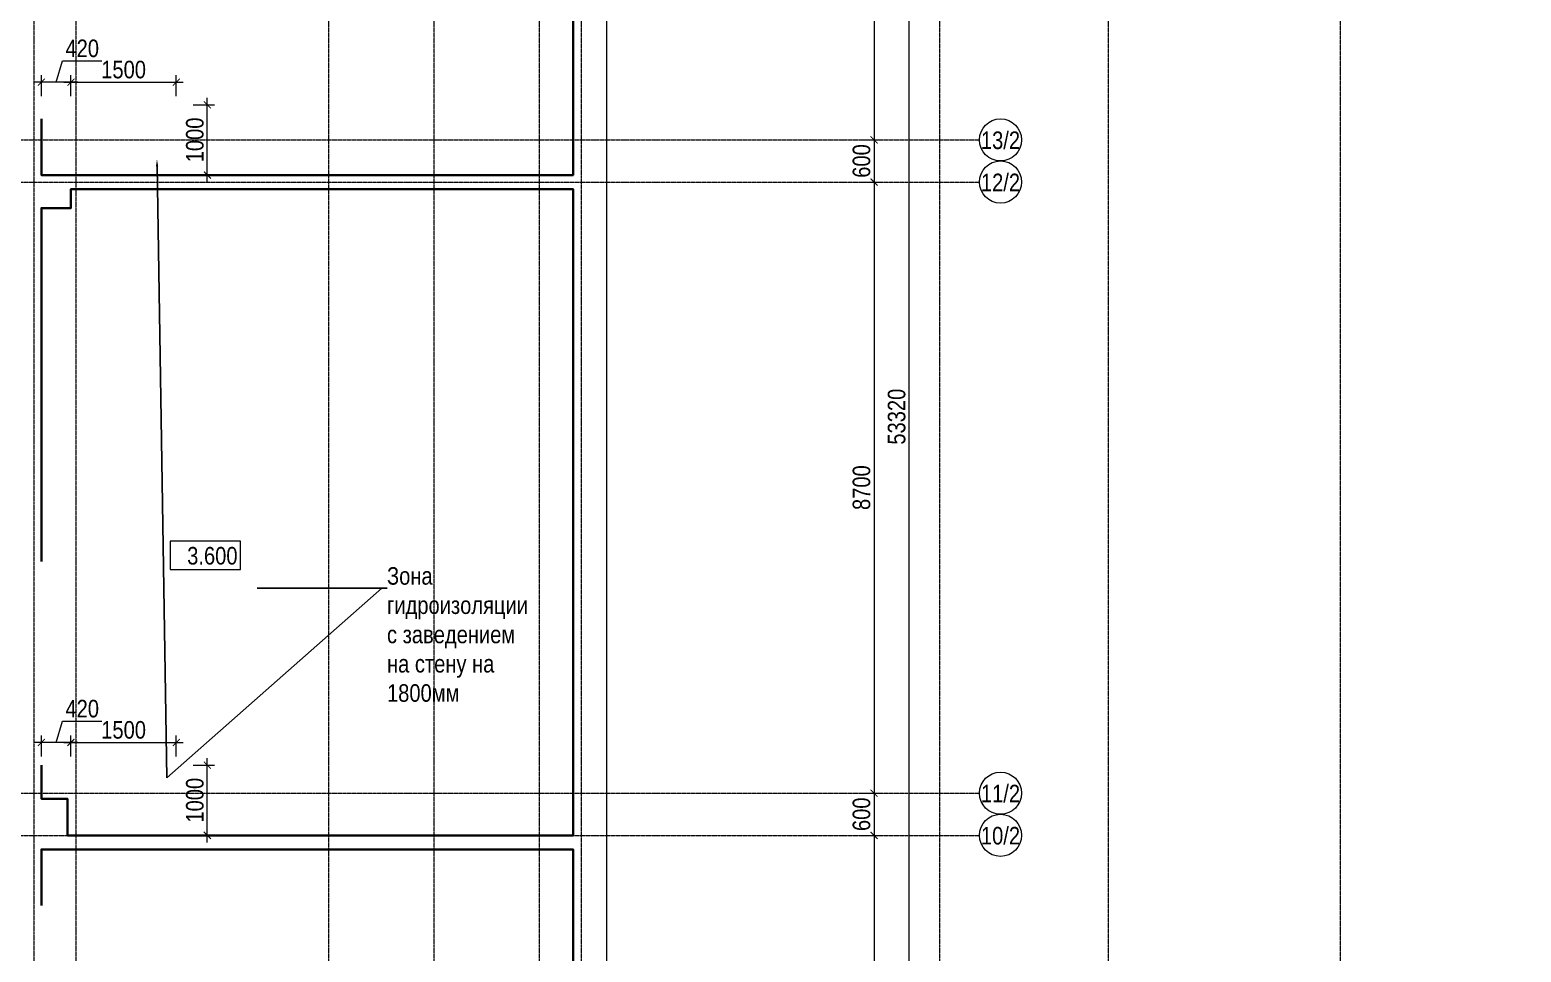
# Model space of a CAD drawing. Header units: millimetres. Extents: x -328335 to 1460319, y -208171 to 164069.
# Drawn here: x 57845 to 79077, y 34037 to 47167 of the extents above; entities that cross this region are included whole.
import ezdxf
from ezdxf import colors
from ezdxf.entities.mleader import LeaderData, LeaderLine
from ezdxf.enums import TextEntityAlignment as Align
from ezdxf.math import Vec2, Vec3

# ---------------------------------------------------------------- set-up
doc = ezdxf.new("R2010")
doc.units = ezdxf.units.MM
doc.header["$LTSCALE"] = 0.5
doc.linetypes.add('CENTER', pattern=[50.8, 31.75, -6.35, 6.35, -6.35])
doc.linetypes.add('DASHED', pattern=[19.05, 12.7, -6.35])
doc.layers.get('Defpoints').update_dxf_attribs({"color": 140})
for name, color, linetype, lineweight in [('АИ_Плинтус', 3, 'Continuous', 9), ('АИ_Полы', 1, 'Continuous', 9), ('АИ_Полы_размеры', 7, 'Continuous', 5), ('АР6_потолок_отм', 5, 'Continuous', 5), ('РД_Оси_размер', 8, 'Continuous', 0)]:
    doc.layers.add(name, color=color, linetype=linetype, lineweight=lineweight)
doc.layers.add('АР_Делит', color=120, linetype='Continuous', lineweight=0, plot=False)
doc.layers.add('РД_Оси_100', color=7, linetype='Continuous', lineweight=0, true_color=0x525252)
doc.styles.add('Arial_Narrow_08', font='ARIALN.TTF', dxfattribs={"width": 0.8})
doc.styles.add('style1', font='ARIALN.TTF')
doc.styles.add('ккк', font='isocpeur.ttf', dxfattribs={"width": 0.85, "oblique": 15})
doc.dimstyles.new('Dim100_ареал', dxfattribs={"dimscale": 100, "dimtxt": 2.5, "dimasz": 1, "dimexe": 1, "dimexo": 1, "dimgap": 0.5, "dimtad": 1, "dimzin": 12, "dimdsep": 46, "dimtxsty": 'style1', "dimblk": 'ARCHTICK', "dimcen": 1, "dimdle": 1, "dimaunit": 1, "dimadec": 0, "dimazin": 3, "dimtfac": 1, "dimtmove": 1, "dimatfit": 3, "dimldrblk": 'OPEN30', "dimfxl": 2, "dimfxlon": 1, "dimtolj": 1, "dimtzin": 0, "dimlwd": 5, "dimlwe": 5, "dimarcsym": 0})

# ---------------------------------------------------------------- blocks, each defined once
blk = doc.blocks.new('A-iden')
at = {"linetype": 'Continuous', "lineweight": 5}
blk.add_circle((0, -4), 3, dxfattribs=at)
at = {"color": 0, "linetype": 'Continuous', "lineweight": 20, "style": 'ккк', "width": 0.85}
blk.add_attdef('ID', text='', height=4, dxfattribs=at).set_placement((0.31, -3.85), align=Align.MIDDLE_CENTER)
blk = doc.blocks.new('_ArchTick')
at = {"color": 0, "linetype": 'ByBlock', "const_width": 0.15}
blk.add_lwpolyline([(-0.5, -0.5), (0.5, 0.5)], dxfattribs=at)
blk = doc.blocks.new('*D251')
at = {"layer": 'Defpoints', "color": 0, "transparency": 16777216}
for p in [(68364, 68320), (70364, 68320), (68364, 15000)]:
    blk.add_point(p, dxfattribs=at)
at = {"layer": 'РД_Оси_размер', "color": 0, "lineweight": 5, "transparency": 16777216}
for p, q in [((70364, 14900), (70364, 68420)), ((70164, 68320), (70464, 68320)), ((70164, 15000), (70464, 15000))]:
    blk.add_line(p, q, dxfattribs=at)
at = {"layer": 'РД_Оси_размер', "color": 0, "lineweight": 5, "transparency": 16777216, "xscale": 100, "yscale": 100, "zscale": 100}
for p, rotation in [((70364, 68320), 90), ((70364, 15000), 270)]:
    blk.add_blockref('_ArchTick', p, dxfattribs=dict(at, rotation=rotation))
at = {"layer": 'РД_Оси_размер', "color": 0, "transparency": 16777216, "insert": (70186, 41660), "char_height": 250, "attachment_point": 5, "rotation": 90, "style": 'style1'}
blk.add_mtext('\\A1;53320', dxfattribs=at)
blk = doc.blocks.new('_Open30')
at = {"color": 0, "linetype": 'ByBlock', "lineweight": -2}
for p, q in [((-1, 0.27), (0, 0)), ((0, 0), (-1, -0.27)), ((0, 0), (-1, 0))]:
    blk.add_line(p, q, dxfattribs=at)
blk = doc.blocks.new('*D30')
at = {"layer": 'Defpoints', "color": 0, "transparency": 16777216}
for p in [(68364, 54300), (68364, 45600), (69864, 45600)]:
    blk.add_point(p, dxfattribs=at)
at = {"layer": 'РД_Оси_размер', "color": 0, "lineweight": 5, "transparency": 16777216}
for p, q in [((69864, 54400), (69864, 45500)), ((69664, 54300), (69964, 54300)), ((69664, 45600), (69964, 45600))]:
    blk.add_line(p, q, dxfattribs=at)
at = {"layer": 'РД_Оси_размер', "color": 0, "lineweight": 5, "transparency": 16777216, "xscale": 100, "yscale": 100, "zscale": 100}
for p, rotation in [((69864, 54300), 90), ((69864, 45600), 270)]:
    blk.add_blockref('_ArchTick', p, dxfattribs=dict(at, rotation=rotation))
at = {"layer": 'РД_Оси_размер', "color": 0, "transparency": 16777216, "insert": (69686, 49950), "char_height": 250, "attachment_point": 5, "rotation": 90, "style": 'style1'}
blk.add_mtext('\\A1;8700', dxfattribs=at)
blk = doc.blocks.new('*D31')
at = {"layer": 'Defpoints', "color": 0, "transparency": 16777216}
for p in [(68364, 45600), (68364, 45000), (69864, 45000)]:
    blk.add_point(p, dxfattribs=at)
at = {"layer": 'РД_Оси_размер', "color": 0, "lineweight": 5, "transparency": 16777216}
for p, q in [((69864, 45700), (69864, 44900)), ((69664, 45600), (69964, 45600)), ((69664, 45000), (69964, 45000))]:
    blk.add_line(p, q, dxfattribs=at)
at = {"layer": 'РД_Оси_размер', "color": 0, "lineweight": 5, "transparency": 16777216, "xscale": 100, "yscale": 100, "zscale": 100}
for p, rotation in [((69864, 45600), 90), ((69864, 45000), 270)]:
    blk.add_blockref('_ArchTick', p, dxfattribs=dict(at, rotation=rotation))
at = {"layer": 'РД_Оси_размер', "color": 0, "transparency": 16777216, "insert": (69686, 45300), "char_height": 250, "attachment_point": 5, "rotation": 90, "style": 'style1'}
blk.add_mtext('\\A1;600', dxfattribs=at)
blk = doc.blocks.new('*D32')
at = {"layer": 'Defpoints', "color": 0, "transparency": 16777216}
for p in [(68364, 45000), (68364, 36300), (69864, 36300)]:
    blk.add_point(p, dxfattribs=at)
at = {"layer": 'РД_Оси_размер', "color": 0, "lineweight": 5, "transparency": 16777216}
for p, q in [((69864, 45100), (69864, 36200)), ((69664, 45000), (69964, 45000)), ((69664, 36300), (69964, 36300))]:
    blk.add_line(p, q, dxfattribs=at)
at = {"layer": 'РД_Оси_размер', "color": 0, "lineweight": 5, "transparency": 16777216, "xscale": 100, "yscale": 100, "zscale": 100}
for p, rotation in [((69864, 45000), 90), ((69864, 36300), 270)]:
    blk.add_blockref('_ArchTick', p, dxfattribs=dict(at, rotation=rotation))
at = {"layer": 'РД_Оси_размер', "color": 0, "transparency": 16777216, "insert": (69686, 40650), "char_height": 250, "attachment_point": 5, "rotation": 90, "style": 'style1'}
blk.add_mtext('\\A1;8700', dxfattribs=at)
blk = doc.blocks.new('*D33')
at = {"layer": 'Defpoints', "color": 0, "transparency": 16777216}
for p in [(68364, 36300), (68364, 35700), (69864, 35700)]:
    blk.add_point(p, dxfattribs=at)
at = {"layer": 'РД_Оси_размер', "color": 0, "lineweight": 5, "transparency": 16777216}
for p, q in [((69864, 36400), (69864, 35600)), ((69664, 36300), (69964, 36300)), ((69664, 35700), (69964, 35700))]:
    blk.add_line(p, q, dxfattribs=at)
at = {"layer": 'РД_Оси_размер', "color": 0, "lineweight": 5, "transparency": 16777216, "xscale": 100, "yscale": 100, "zscale": 100}
for p, rotation in [((69864, 36300), 90), ((69864, 35700), 270)]:
    blk.add_blockref('_ArchTick', p, dxfattribs=dict(at, rotation=rotation))
at = {"layer": 'РД_Оси_размер', "color": 0, "transparency": 16777216, "insert": (69686, 36000), "char_height": 250, "attachment_point": 5, "rotation": 90, "style": 'style1'}
blk.add_mtext('\\A1;600', dxfattribs=at)
blk = doc.blocks.new('*D34')
at = {"layer": 'Defpoints', "color": 0, "transparency": 16777216}
for p in [(68364, 35700), (68364, 26400), (69864, 26400)]:
    blk.add_point(p, dxfattribs=at)
at = {"layer": 'РД_Оси_размер', "color": 0, "lineweight": 5, "transparency": 16777216}
for p, q in [((69664, 35700), (69964, 35700)), ((69864, 35800), (69864, 26300)), ((69664, 26400), (69964, 26400))]:
    blk.add_line(p, q, dxfattribs=at)
at = {"layer": 'РД_Оси_размер', "color": 0, "lineweight": 5, "transparency": 16777216, "xscale": 100, "yscale": 100, "zscale": 100}
for p, rotation in [((69864, 35700), 90), ((69864, 26400), 270)]:
    blk.add_blockref('_ArchTick', p, dxfattribs=dict(at, rotation=rotation))
at = {"layer": 'РД_Оси_размер', "color": 0, "transparency": 16777216, "insert": (69686, 31050), "char_height": 250, "attachment_point": 5, "rotation": 90, "style": 'style1'}
blk.add_mtext('\\A1;9300', dxfattribs=at)
blk = doc.blocks.new('Отметка_план')
at = {"color": 7, "lineweight": 5}
blk.add_lwpolyline([(0, 0), (10, 0), (10, 4), (0, 4)], close=True, dxfattribs=at)
at = {"style": 'Arial_Narrow_08', "width": 0.8}
blk.add_attdef('OTMG', text='', height=2.5, dxfattribs=at).set_placement((9.06, 0.7), align=Align.RIGHT)
blk = doc.blocks.new('*D110')
at = {"layer": 'Defpoints', "color": 0, "transparency": 16777216}
for p in [(59930, 37022), (58430, 35700), (59930, 35700)]:
    blk.add_point(p, dxfattribs=at)
at = {"layer": 'АИ_Полы_размеры', "color": 0, "lineweight": 5, "transparency": 16777216}
for p, q in [((58330, 37022), (60030, 37022)), ((58430, 36822), (58430, 37122)), ((59930, 36822), (59930, 37122))]:
    blk.add_line(p, q, dxfattribs=at)
at = {"layer": 'АИ_Полы_размеры', "color": 0, "lineweight": 5, "transparency": 16777216, "xscale": 100, "yscale": 100, "zscale": 100, "rotation": 180}
blk.add_blockref('_ArchTick', (58430, 37022), dxfattribs=at)
at = {"layer": 'АИ_Полы_размеры', "color": 0, "lineweight": 5, "transparency": 16777216, "xscale": 100, "yscale": 100, "zscale": 100}
blk.add_blockref('_ArchTick', (59930, 37022), dxfattribs=at)
at = {"layer": 'АИ_Полы_размеры', "color": 0, "transparency": 16777216, "insert": (59180, 37200), "char_height": 250, "attachment_point": 5, "style": 'style1'}
blk.add_mtext('\\A1;1500', dxfattribs=at)
blk = doc.blocks.new('*D109')
at = {"layer": 'Defpoints', "color": 0, "transparency": 16777216}
for p in [(59930, 36700), (60372, 36700), (59930, 35700)]:
    blk.add_point(p, dxfattribs=at)
at = {"layer": 'АИ_Полы_размеры', "color": 0, "lineweight": 5, "transparency": 16777216}
for p, q in [((60372, 35600), (60372, 36800)), ((60172, 36700), (60472, 36700)), ((60172, 35700), (60472, 35700))]:
    blk.add_line(p, q, dxfattribs=at)
at = {"layer": 'АИ_Полы_размеры', "color": 0, "lineweight": 5, "transparency": 16777216, "xscale": 100, "yscale": 100, "zscale": 100}
for p, rotation in [((60372, 36700), 90), ((60372, 35700), 270)]:
    blk.add_blockref('_ArchTick', p, dxfattribs=dict(at, rotation=rotation))
at = {"layer": 'АИ_Полы_размеры', "color": 0, "transparency": 16777216, "insert": (60195, 36200), "char_height": 250, "attachment_point": 5, "rotation": 90, "style": 'style1'}
blk.add_mtext('\\A1;1000', dxfattribs=at)
blk = doc.blocks.new('*D112')
at = {"layer": 'Defpoints', "color": 0, "transparency": 16777216}
for p in [(59930, 46422), (58430, 45100), (59930, 45100)]:
    blk.add_point(p, dxfattribs=at)
at = {"layer": 'АИ_Полы_размеры', "color": 0, "lineweight": 5, "transparency": 16777216}
for p, q in [((58430, 46222), (58430, 46522)), ((59930, 46222), (59930, 46522)), ((58330, 46422), (60030, 46422))]:
    blk.add_line(p, q, dxfattribs=at)
at = {"layer": 'АИ_Полы_размеры', "color": 0, "lineweight": 5, "transparency": 16777216, "xscale": 100, "yscale": 100, "zscale": 100, "rotation": 180}
blk.add_blockref('_ArchTick', (58430, 46422), dxfattribs=at)
at = {"layer": 'АИ_Полы_размеры', "color": 0, "lineweight": 5, "transparency": 16777216, "xscale": 100, "yscale": 100, "zscale": 100}
blk.add_blockref('_ArchTick', (59930, 46422), dxfattribs=at)
at = {"layer": 'АИ_Полы_размеры', "color": 0, "transparency": 16777216, "insert": (59180, 46600), "char_height": 250, "attachment_point": 5, "style": 'style1'}
blk.add_mtext('\\A1;1500', dxfattribs=at)
blk = doc.blocks.new('*D111')
at = {"layer": 'Defpoints', "color": 0, "transparency": 16777216}
for p in [(59930, 46100), (60372, 46100), (59930, 45100)]:
    blk.add_point(p, dxfattribs=at)
at = {"layer": 'АИ_Полы_размеры', "color": 0, "lineweight": 5, "transparency": 16777216}
for p, q in [((60172, 46100), (60472, 46100)), ((60372, 45000), (60372, 46200)), ((60172, 45100), (60472, 45100))]:
    blk.add_line(p, q, dxfattribs=at)
at = {"layer": 'АИ_Полы_размеры', "color": 0, "lineweight": 5, "transparency": 16777216, "xscale": 100, "yscale": 100, "zscale": 100}
for p, rotation in [((60372, 46100), 90), ((60372, 45100), 270)]:
    blk.add_blockref('_ArchTick', p, dxfattribs=dict(at, rotation=rotation))
at = {"layer": 'АИ_Полы_размеры', "color": 0, "transparency": 16777216, "insert": (60195, 45600), "char_height": 250, "attachment_point": 5, "rotation": 90, "style": 'style1'}
blk.add_mtext('\\A1;1000', dxfattribs=at)
blk = doc.blocks.new('*D171')
at = {"layer": 'Defpoints', "color": 0, "transparency": 16777216}
for p in [(58010, 46422), (58010, 45100), (58430, 45100)]:
    blk.add_point(p, dxfattribs=at)
at = {"layer": 'АИ_Полы_размеры', "color": 0, "lineweight": 5, "transparency": 16777216}
for p, q in [((58220, 46422), (58311, 46725)), ((58311, 46725), (58871, 46725)), ((58010, 46222), (58010, 46522)), ((58430, 46222), (58430, 46522)), ((58530, 46422), (57910, 46422))]:
    blk.add_line(p, q, dxfattribs=at)
at = {"layer": 'АИ_Полы_размеры', "color": 0, "lineweight": 5, "transparency": 16777216, "xscale": 100, "yscale": 100, "zscale": 100, "rotation": 180}
blk.add_blockref('_ArchTick', (58010, 46422), dxfattribs=at)
at = {"layer": 'АИ_Полы_размеры', "color": 0, "lineweight": 5, "transparency": 16777216, "xscale": 100, "yscale": 100, "zscale": 100}
blk.add_blockref('_ArchTick', (58430, 46422), dxfattribs=at)
at = {"layer": 'АИ_Полы_размеры', "color": 0, "transparency": 16777216, "insert": (58591, 46902), "char_height": 250, "attachment_point": 5, "style": 'style1'}
blk.add_mtext('\\A1;420', dxfattribs=at)
blk = doc.blocks.new('*D172')
at = {"layer": 'Defpoints', "color": 0, "transparency": 16777216}
for p in [(58010, 37022), (58010, 36700), (58430, 36700)]:
    blk.add_point(p, dxfattribs=at)
at = {"layer": 'АИ_Полы_размеры', "color": 0, "lineweight": 5, "transparency": 16777216}
for p, q in [((58220, 37022), (58311, 37325)), ((58311, 37325), (58871, 37325)), ((58530, 37022), (57910, 37022)), ((58010, 36822), (58010, 37122)), ((58430, 36822), (58430, 37122))]:
    blk.add_line(p, q, dxfattribs=at)
at = {"layer": 'АИ_Полы_размеры', "color": 0, "lineweight": 5, "transparency": 16777216, "xscale": 100, "yscale": 100, "zscale": 100, "rotation": 180}
blk.add_blockref('_ArchTick', (58010, 37022), dxfattribs=at)
at = {"layer": 'АИ_Полы_размеры', "color": 0, "lineweight": 5, "transparency": 16777216, "xscale": 100, "yscale": 100, "zscale": 100}
blk.add_blockref('_ArchTick', (58430, 37022), dxfattribs=at)
at = {"layer": 'АИ_Полы_размеры', "color": 0, "transparency": 16777216, "insert": (58591, 37502), "char_height": 250, "attachment_point": 5, "style": 'style1'}
blk.add_mtext('\\A1;420', dxfattribs=at)
blk = doc.blocks.new('СОШ_2200_АР_ОСИ_М100_28.05.24')
at = {"layer": 'АР_Делит', "color": 5, "linetype": 'DASHED'}
blk.add_lwpolyline([(114955, 135155), (114955, -355), (93595.036, -355), (93595.036, 13855), (94145, 13855), (94145, 68320), (66055, 68320), (66055, 13857.73), (83455, 13857.73), (83455, -355), (45245, -355), (45245, 13145), (44695, 13145), (44695, 26755), (45245, 26755), (45245, 68320), (20455, 68320), (20455, 26755), (27955, 26755), (27955, 13145), (-355, 13145), (-355, 100855), (37145, 100855), (37145, 129155)], dxfattribs=at)
at = {"layer": 'РД_Оси_100', "color": 8, "linetype": 'CENTER', "true_color": 0x808080}
for p, q in [((63600, -6155), (63600, 139938.679)), ((65100, -6155), (65100, 139938.679)), ((73200, -6155), (73200, 139938.679)), ((70800, -6155), (70800, 90900)), ((62100, -6155), (62100, 73302.739))]:
    blk.add_line(p, q, dxfattribs=at)
for points in [[(58500, 139938.679), (58500, -6155)], [(65700, -6155), (65700, 139938.679)], [(76500, 139938.679), (76500, -6155)], [(57900, 70753.904), (57900, -6155)], [(43327.994, 45600), (71363.995, 45600)], [(43327.994, 45000), (71363.995, 45000)], [(43327.994, 36300), (71363.995, 36300)], [(43327.994, 35700), (71363.995, 35700)]]:
    blk.add_lwpolyline(points, dxfattribs=at)
at = {"layer": 'РД_Оси_100', "color": 0}
ref = blk.add_blockref('A-iden', (71663.995, 46000), dxfattribs=dict(at, xscale=100, yscale=100, zscale=100))
ref.add_attrib('ID', '13/2', dxfattribs={"layer": '0', "linetype": 'Continuous', "height": 250, "style": 'style1'}).set_placement((71663.995, 45600), align=Align.MIDDLE)
ref = blk.add_blockref('A-iden', (71663.995, 45400), dxfattribs=dict(at, xscale=100, yscale=100, zscale=100))
ref.add_attrib('ID', '12/2', dxfattribs={"layer": '0', "linetype": 'Continuous', "height": 250, "style": 'style1'}).set_placement((71663.995, 45000), align=Align.MIDDLE)
ref = blk.add_blockref('A-iden', (71663.995, 36700), dxfattribs=dict(at, xscale=100, yscale=100, zscale=100))
ref.add_attrib('ID', '11/2', dxfattribs={"layer": '0', "linetype": 'Continuous', "height": 250, "style": 'style1'}).set_placement((71663.995, 36300), align=Align.MIDDLE)
ref = blk.add_blockref('A-iden', (71663.995, 36100), dxfattribs=dict(at, xscale=100, yscale=100, zscale=100))
ref.add_attrib('ID', '10/2', dxfattribs={"layer": '0', "linetype": 'Continuous', "height": 250, "style": 'style1'}).set_placement((71663.995, 35700), align=Align.MIDDLE)
at = {"layer": 'РД_Оси_размер'}
for base, p1, p2, picture, middle in [((70363.995, 68320), (68363.995, 15000), (68363.995, 68320), '*D251', (70186.352, 41660)), ((69863.995, 45600), (68363.995, 54300), (68363.995, 45600), '*D30', (69686.352, 49950)), ((69863.995, 45000), (68363.995, 45600), (68363.995, 45000), '*D31', (69686.352, 45300)), ((69863.995, 36300), (68363.995, 45000), (68363.995, 36300), '*D32', (69686.352, 40650)), ((69863.995, 35700), (68363.995, 36300), (68363.995, 35700), '*D33', (69686.352, 36000)), ((69863.995, 26400), (68363.995, 35700), (68363.995, 26400), '*D34', (69686.352, 31050))]:
    dim = blk.add_linear_dim(base=base, p1=p1, p2=p2, angle=90, dimstyle='Dim100_ареал', dxfattribs=at)
    dim.commit()
    dim.dimension.update_dxf_attribs({"geometry": picture, "text_midpoint": middle})

msp = doc.modelspace()

# ---------------------------------------------------------------- linework, layer by layer
at = {"layer": 'АИ_Плинтус', "color": 24, "linetype": 'ByBlock', "lineweight": 35, "true_color": 0xa52900}
for points in [[(58010, 58100), (58010, 63500), (65580, 63500), (65580, 45100), (58010, 45100), (58010, 45900)], [(58010, 39600), (58010, 44630), (58430, 44630), (58430, 44900), (65580, 44900), (65580, 35700), (58380, 35700), (58380, 36220), (58010, 36220), (58010, 36700)], [(58010, 34700), (58010, 35500), (65580, 35500), (65580, 26300), (58430, 26300), (58430, 26870), (58010, 26870), (58010, 31800)]]:
    msp.add_lwpolyline(points, dxfattribs=at)

# ---------------------------------------------------------------- block references
at = {"layer": 'АР6_потолок_отм'}
ref = msp.add_blockref('Отметка_план', (59844.541, 39485.571), dxfattribs=dict(at, xscale=100, yscale=100, zscale=100))
ref.add_attrib('OTMG', '3.600', dxfattribs={"layer": '0', "color": 0, "height": 250, "style": 'style1'}).set_placement((60801.959, 39805.388), align=Align.TOP_RIGHT)
at = {"layer": 'РД_Оси_100'}
msp.add_blockref('СОШ_2200_АР_ОСИ_М100_28.05.24', (0, 0), dxfattribs=at)

# ---------------------------------------------------------------- dimensions: what is measured, and where the dimension line sits
at = {"layer": 'АИ_Полы_размеры'}
for base, p1, p2, picture, middle in [((58010, 46422.206), (58430, 45100), (58010, 45100), '*D171', (58360.793, 46902.492)), ((59930, 46422.206), (58430, 45100), (59930, 45100), '*D112', (59180, 46599.849)), ((58010, 37022.206), (58430, 36700), (58010, 36700), '*D172', (58360.793, 37502.492)), ((59930, 37022.206), (58430, 35700), (59930, 35700), '*D110', (59180, 37199.849))]:
    dim = msp.add_linear_dim(base=base, p1=p1, p2=p2, dimstyle='Dim100_ареал', dxfattribs=at)
    dim.commit()
    dim.dimension.update_dxf_attribs({"geometry": picture, "text_midpoint": middle})
for base, p1, p2, picture, middle in [((60372.364, 46100), (59930, 45100), (59930, 46100), '*D111', (60194.721, 45600)), ((60372.364, 36700), (59930, 35700), (59930, 36700), '*D109', (60194.721, 36200))]:
    dim = msp.add_linear_dim(base=base, p1=p1, p2=p2, angle=90, dimstyle='Dim100_ареал', dxfattribs=at)
    dim.commit()
    dim.dimension.update_dxf_attribs({"geometry": picture, "text_midpoint": middle})

# ---------------------------------------------------------------- leaders
at = {"layer": 'АИ_Полы', "color": 7, "lineweight": 0}
ml = msp.add_multileader_mtext('Standard', dxfattribs=at)
ml.set_content('Зона гидроизоляции\\Pс заведением на стену на 1800мм', color=7, style='style1')
ml.set_leader_properties()
ml.build(insert=Vec2(0, 0))
ml.multileader.update_dxf_attribs({"text_left_attachment_type": 6, "text_right_attachment_type": 6, "dogleg_length": 0.36, "arrow_head_size": 100})
ctx = ml.context
ctx.base_point, ctx.char_height, ctx.arrow_head_size, ctx.landing_gap_size, ctx.plane_origin = Vec3(62929.998, 39218.288), 250, 100, 0, Vec3(135131.743, 27361.725)
ctx.left_attachment, ctx.right_attachment = 6, 6
notes = []
notes.append((ctx, [(0, (1, 1, 0), (62856.904, 39218.288), (1, 0), 73.094, [(2, [(59654.855, 45324.662), (59793.592, 36520.412)], 0, [])])]))
ctx.mtext.insert, ctx.mtext.rotation, ctx.mtext.width, ctx.mtext.defined_height, ctx.mtext.flow_direction = Vec3(62929.998, 39518.288), 6.283185307, 1831.10562, 363.96, 5
for ctx, leaders in notes:
    for number, flags, end, landing, length, lines in leaders:
        leader = LeaderData()
        leader.index, (leader.has_last_leader_line, leader.has_dogleg_vector, leader.attachment_direction) = number, flags
        leader.last_leader_point, leader.dogleg_vector, leader.dogleg_length = Vec3(end), Vec3(landing), length
        for number, points, colour, breaks in lines:
            line = LeaderLine()
            line.index, line.vertices, line.color, line.breaks = number, Vec3.list(points), colors.encode_raw_color(colour), breaks
            leader.lines.append(line)
        ctx.leaders.append(leader)

doc.saveas('drawing.dxf')
